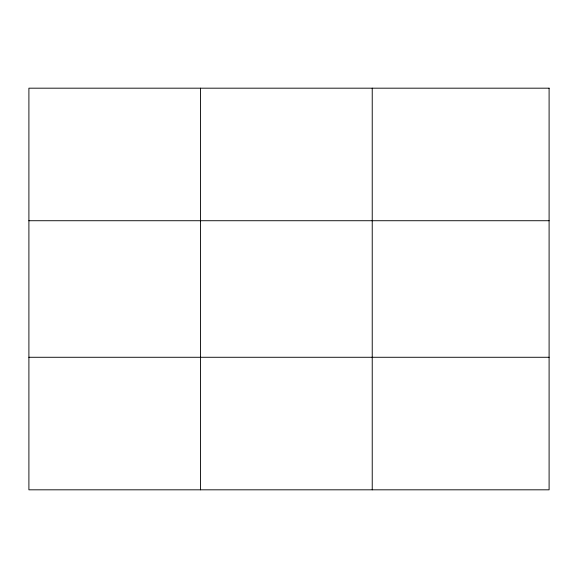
<?xml version="1.0" encoding="UTF-8"?>
<svg xmlns="http://www.w3.org/2000/svg" width="578" height="578" viewBox="0 0 578 578"><rect width="100%" height="100%" fill="white"/><g stroke="black" fill="none" stroke-linecap="round" stroke-linejoin="round"><path stroke-width="0.87" d="M200.566 88.181L200.566 489.819M372.232 88.181L372.232 489.819M28.9 220.724L549.1 220.724M28.9 357.276L549.1 357.276M549.1 88.181L549.1 489.819L28.9 489.819L28.9 88.181L549.1 88.181"/></g></svg>
